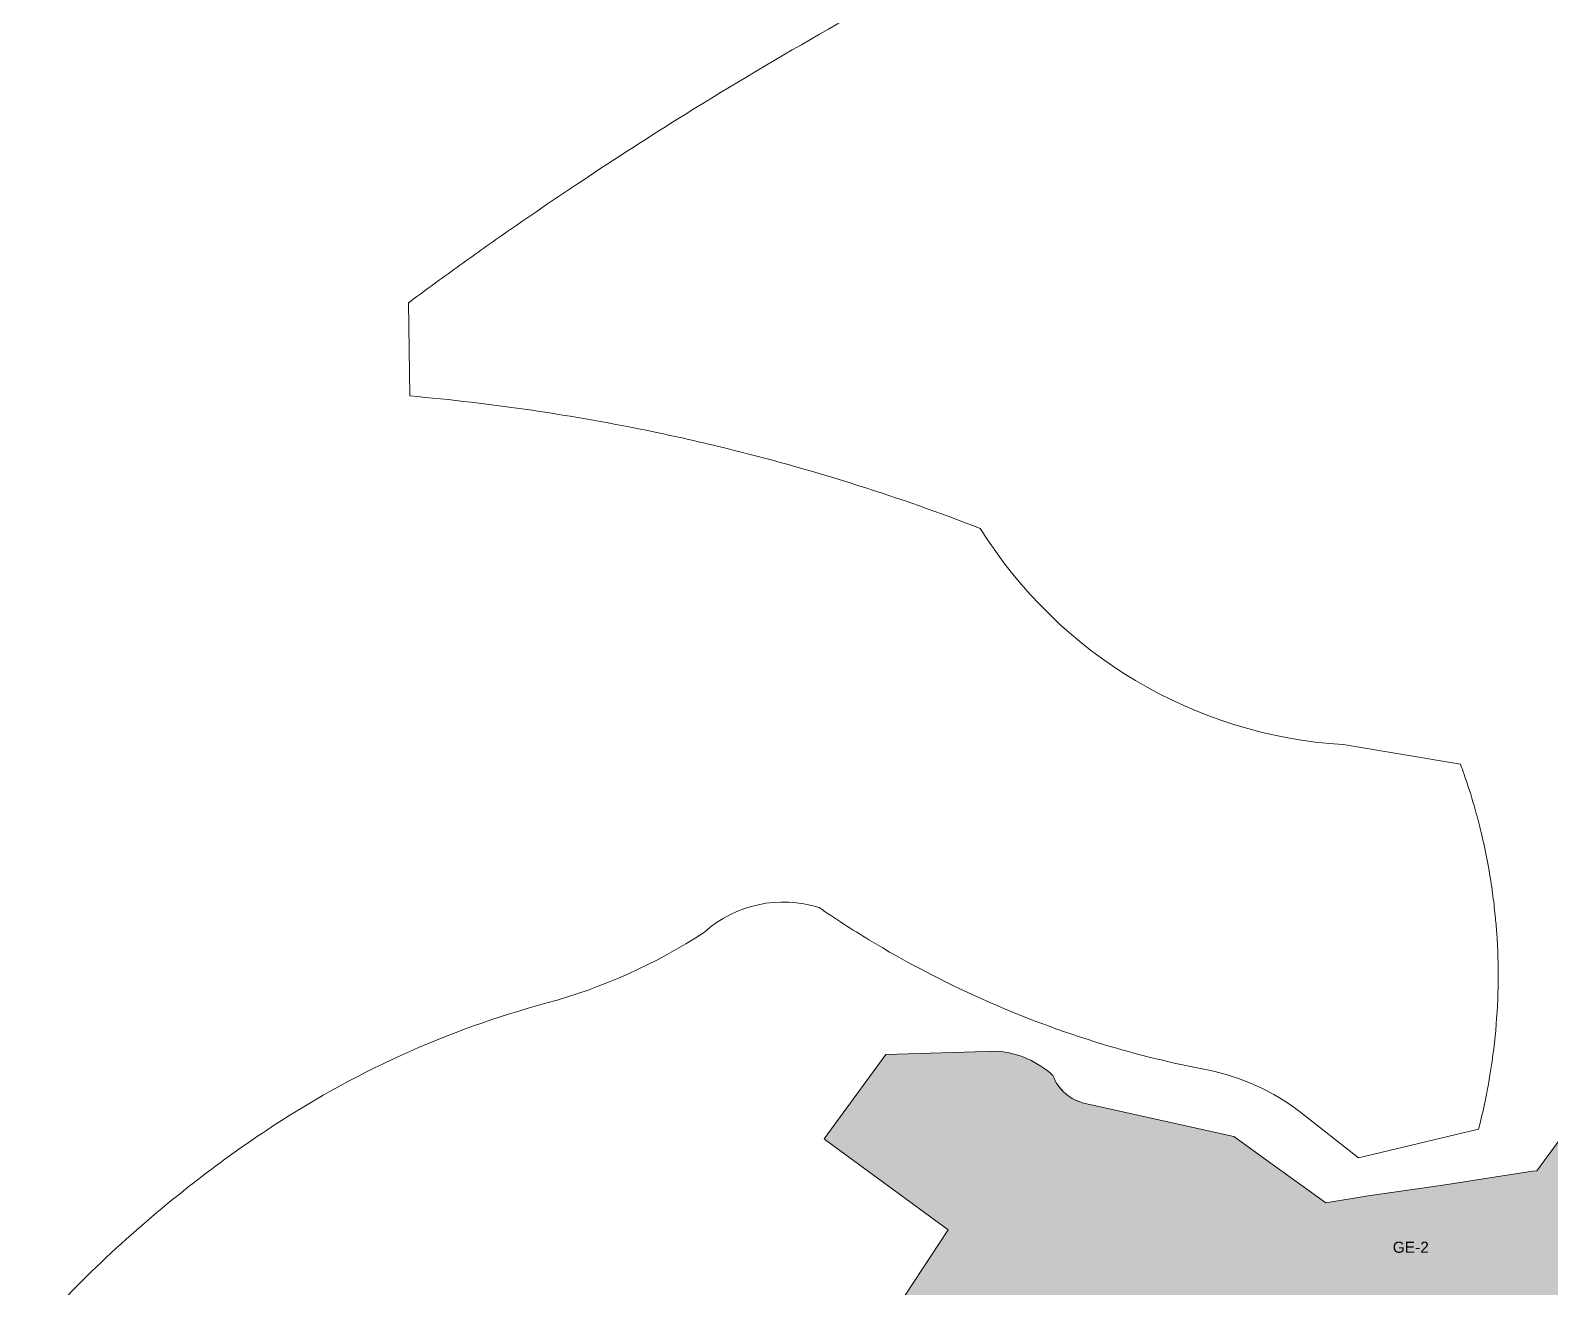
# Model space of a CAD drawing. Header units: metres. Extents: x 662613 to 666742, y 2728069 to 2732733.
# Drawn here: x 663109.8 to 663356.7, y 2730932.3 to 2731136.5 of the extents above; entities that cross this region are included whole.
import ezdxf
from ezdxf.enums import TextEntityAlignment as Align

# ---------------------------------------------------------------- set-up
doc = ezdxf.new("R2010")
doc.units = ezdxf.units.M
doc.header["$MEASUREMENT"] = 0
doc.layers.add('DQ_PLOT_ID', color=252, linetype='Continuous', lineweight=18)
doc.layers.add('Xref_DQ_MasterPlan_2024$0$DQ_PLOTS', color=252, linetype='Continuous', lineweight=15)
doc.layers.add('Open area$0$INTENSIVE LANDSCAPING AND PLAZAS', color=7, linetype='Continuous', true_color=0xecf9e2)
doc.styles.add('DQ_Plot_ID', font='arial.ttf')

# ---------------------------------------------------------------- blocks, each defined once
blk = doc.blocks.new('Xref_DQ_MasterPlan_2024')
at = {"layer": 'Xref_DQ_MasterPlan_2024$0$DQ_PLOTS'}
for points in [[(663360.77, 2730959.79), (663354.5, 2730951.23), (663353.77, 2730951.2), (663339.24, 2730948.94), (663327.09, 2730947.17), (663320.21, 2730946.04), (663310.73, 2730952.87), (663305.26, 2730956.81), (663281.15, 2730962.19), (663281.14, 2730962.19, -0.252022), (663275.9, 2730966.73, 0.166861), (663266.9, 2730970.7), (663248.76, 2730970.16), (663238.73, 2730956.43), (663239.06, 2730956.19), (663258.91, 2730941.67), (663249.18, 2730926.96)], [(663109.9, 2730924.6, -0.043655), (663135.49, 2730948.64, -0.018456), (663147.51, 2730957.4), (663148, 2730957.72, -0.081755), (663193.7, 2730978.52, 0.079025), (663219.29, 2730990, -0.26552), (663237.92, 2730994.02, 0.014479), (663246.02, 2730988.78, 0.062526), (663283.95, 2730971.84, 0.02625), (663300.94, 2730967.64, -0.118967), (663316.16, 2730960.72), (663325.55, 2730953.38), (663345.02, 2730958.03), (663345.21, 2730958.77, 0.010415), (663346.13, 2730962.8, 0.00846), (663346.76, 2730966.11, 0.040461), (663348.2, 2730982.08, 0.019672), (663347.97, 2730989.88, 0.007062), (663347.73, 2730992.69, 0.009214), (663347.3, 2730996.33, 0.005186), (663347, 2730998.41, 0.02239), (663345.22, 2731007.11, 0.009033), (663344.29, 2731010.58, 0.012765), (663342.75, 2731015.42, 0.00502), (663342.08, 2731017.3), (663323.01, 2731020.48, -0.242522), (663264.11, 2731055.58, 0.03122), (663223.98, 2731068.31, 0.009827), (663211.05, 2731071.27, 0.029683), (663171.44, 2731077.1), (663171.24, 2731092.23, -0.003425), (663178.6, 2731097.62, -0.003603), (663186.43, 2731103.18, -0.005892), (663199.37, 2731112.01, -0.007507), (663216.15, 2731122.81, -0.020407), (663263.31, 2731149.58)], [(663249.18, 2730926.96), (663258.91, 2730941.67), (663239.06, 2730956.19), (663238.73, 2730956.43), (663248.76, 2730970.16), (663266.9, 2730970.7, -0.166863), (663275.9, 2730966.73, 0.125732), (663277.98, 2730963.77, 0.122416), (663281.14, 2730962.19), (663305.26, 2730956.81), (663310.73, 2730952.87), (663320.21, 2730946.04), (663327.09, 2730947.17), (663339.24, 2730948.94), (663353.77, 2730951.2), (663354.5, 2730951.23), (663360.77, 2730959.79)]]:
    blk.add_lwpolyline(points, format="xyb", dxfattribs=at)
blk = doc.blocks.new('Open area')
at = {"layer": 'Open area$0$INTENSIVE LANDSCAPING AND PLAZAS'}
blk.add_hatch(color=256, dxfattribs=at).paths.add_polyline_path([(663385.61, 2730994.65), (663390.89, 2730969.12), (663413.76, 2730972.69), (663415.36, 2730962.03), (663418.02, 2730945.67), (663420.46, 2730930.61), (663414.51, 2730929.63), (663403.88, 2730927.87), (663399.46, 2730921.7), (663395, 2730915.51), (663393.51, 2730913.45), (663388.31, 2730906.42), (663387.11, 2730904.77), (663379.85, 2730894.83), (663371.76, 2730900.71), (663371.74, 2730900.68), (663350.3, 2730916.56), (663333.55, 2730913.96), (663322.49, 2730898.81), (663321.32, 2730897.2), (663318.17, 2730892.89), (663318.06, 2730892.72), (663316.72, 2730893.71), (663316.63, 2730893.77), (663314.2, 2730895.55), (663313.85, 2730895.77), (663313.65, 2730895.88), (663303.9, 2730902.98), (663289.1, 2730913.68), (663284.71, 2730916.88), (663277.55, 2730907.02), (663249.18, 2730926.96), (663258.91, 2730941.67), (663239.06, 2730956.19), (663238.73, 2730956.43), (663248.76, 2730970.16), (663266.9, 2730970.7, -0.166863), (663275.9, 2730966.73, 0.125732), (663277.98, 2730963.77, 0.122416), (663281.14, 2730962.19), (663305.26, 2730956.81), (663310.73, 2730952.87), (663320.21, 2730946.04), (663327.09, 2730947.17), (663339.24, 2730948.94), (663353.77, 2730951.2), (663354.5, 2730951.23), (663360.77, 2730959.79), (663366.09, 2730960.66), (663368.04, 2730963.36), (663367.28, 2730968.02), (663369.36, 2730970.91), (663369.85, 2730971.58), (663370.78, 2730972.88), (663370.5, 2730974.58), (663370.46, 2730974.81), (663369.8, 2730978.78), (663368.83, 2730984.63), (663367.36, 2730994.11), (663361.66, 2730998.55), (663361.48, 2730998.79), (663361.39, 2730999.34), (663361.19, 2731000.55), (663360.62, 2731003.98), (663360.4, 2731005.3), (663361.87, 2731004.14), (663364, 2731002.47), (663364.38, 2730999.88), (663366.6, 2730998.31), (663367.97, 2730997.33), (663371.99, 2730994.48), (663373.24, 2730993.8), (663377.11, 2730994.23), (663385.61, 2730994.65)], flags=0)

msp = doc.modelspace()

# ---------------------------------------------------------------- block references
for name in ['Xref_DQ_MasterPlan_2024', 'Open area']:
    msp.add_blockref(name, (0, 0))

# ---------------------------------------------------------------- texts
at = {"layer": 'DQ_PLOT_ID', "style": 'DQ_Plot_ID'}
msp.add_text('GE-2', height=1.8, dxfattribs=at).set_placement((663334.02, 2730937.95), align=Align.CENTER)

doc.saveas('drawing.dxf')
